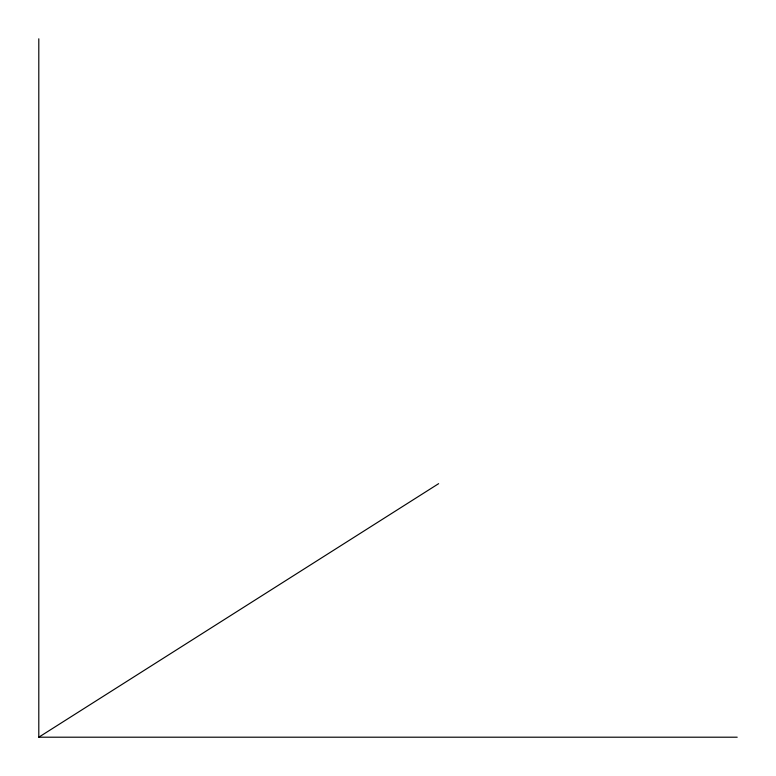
<?xml version="1.0" encoding="UTF-8"?>
<svg xmlns="http://www.w3.org/2000/svg" width="776" height="776" viewBox="0 0 776 776"><rect width="100%" height="100%" fill="white"/><g stroke="black" fill="none" stroke-linecap="round" stroke-linejoin="round"><path stroke-width="1.16" d="M38.8 38.8L38.8 737.2L438.634 483.661M38.8 737.2L737.2 737.2"/></g></svg>
